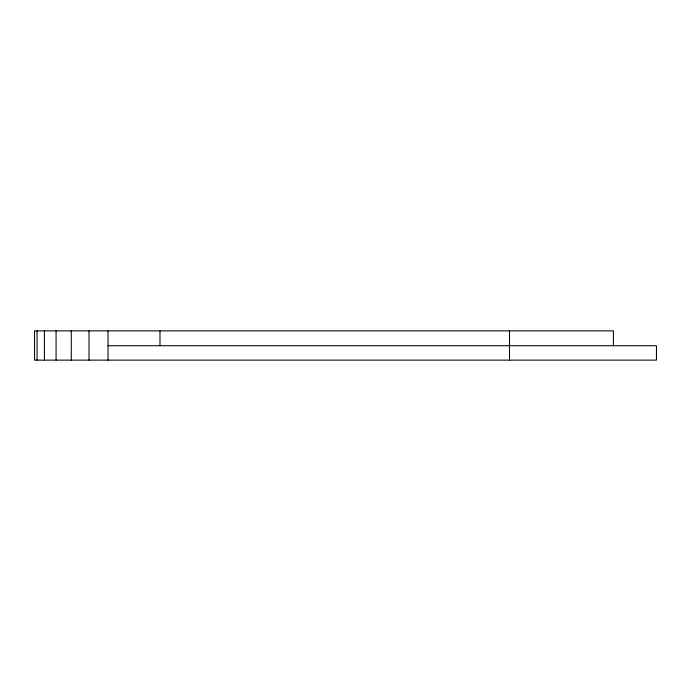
<?xml version="1.0" encoding="UTF-8"?>
<svg xmlns="http://www.w3.org/2000/svg" width="691" height="691" viewBox="0 0 691 691"><rect width="100%" height="100%" fill="white"/><g stroke="black" fill="none" stroke-linecap="round" stroke-linejoin="round"><path stroke-width="1.04" d="M108.029 345.725L656.45 345.725L656.45 360.123L34.55 360.123L34.55 330.877L613.409 330.877L613.409 345.725M509.5 330.877L509.5 360.123M159.984 330.877L159.984 345.725M108.029 330.877L108.029 360.123M89.009 330.877L89.009 360.123M71.285 330.877L71.285 360.123M56.075 330.877L56.075 360.123M44.397 330.877L44.397 360.123M37.055 330.877L37.055 360.123"/></g></svg>
